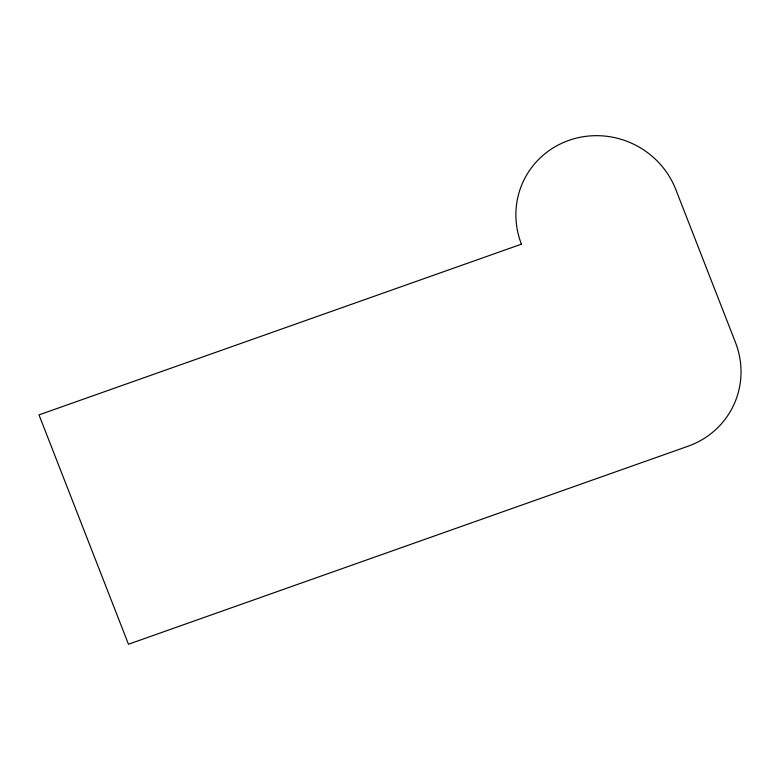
<?xml version="1.0" encoding="UTF-8"?>
<svg xmlns="http://www.w3.org/2000/svg" width="780" height="780" viewBox="0 0 780 780"><rect width="100%" height="100%" fill="white"/><g stroke="black" fill="none" stroke-linecap="round" stroke-linejoin="round"><path stroke-width="1.17" d="M521.44 244.169L39 414.882L128.476 644.231L688.096 446.209A83.265 80.652 26.6 0 0 735.462 342.44L675.812 189.54A83.265 80.652 26.6 0 0 568.805 140.4A83.265 80.652 26.6 0 0 521.44 244.169"/></g></svg>
